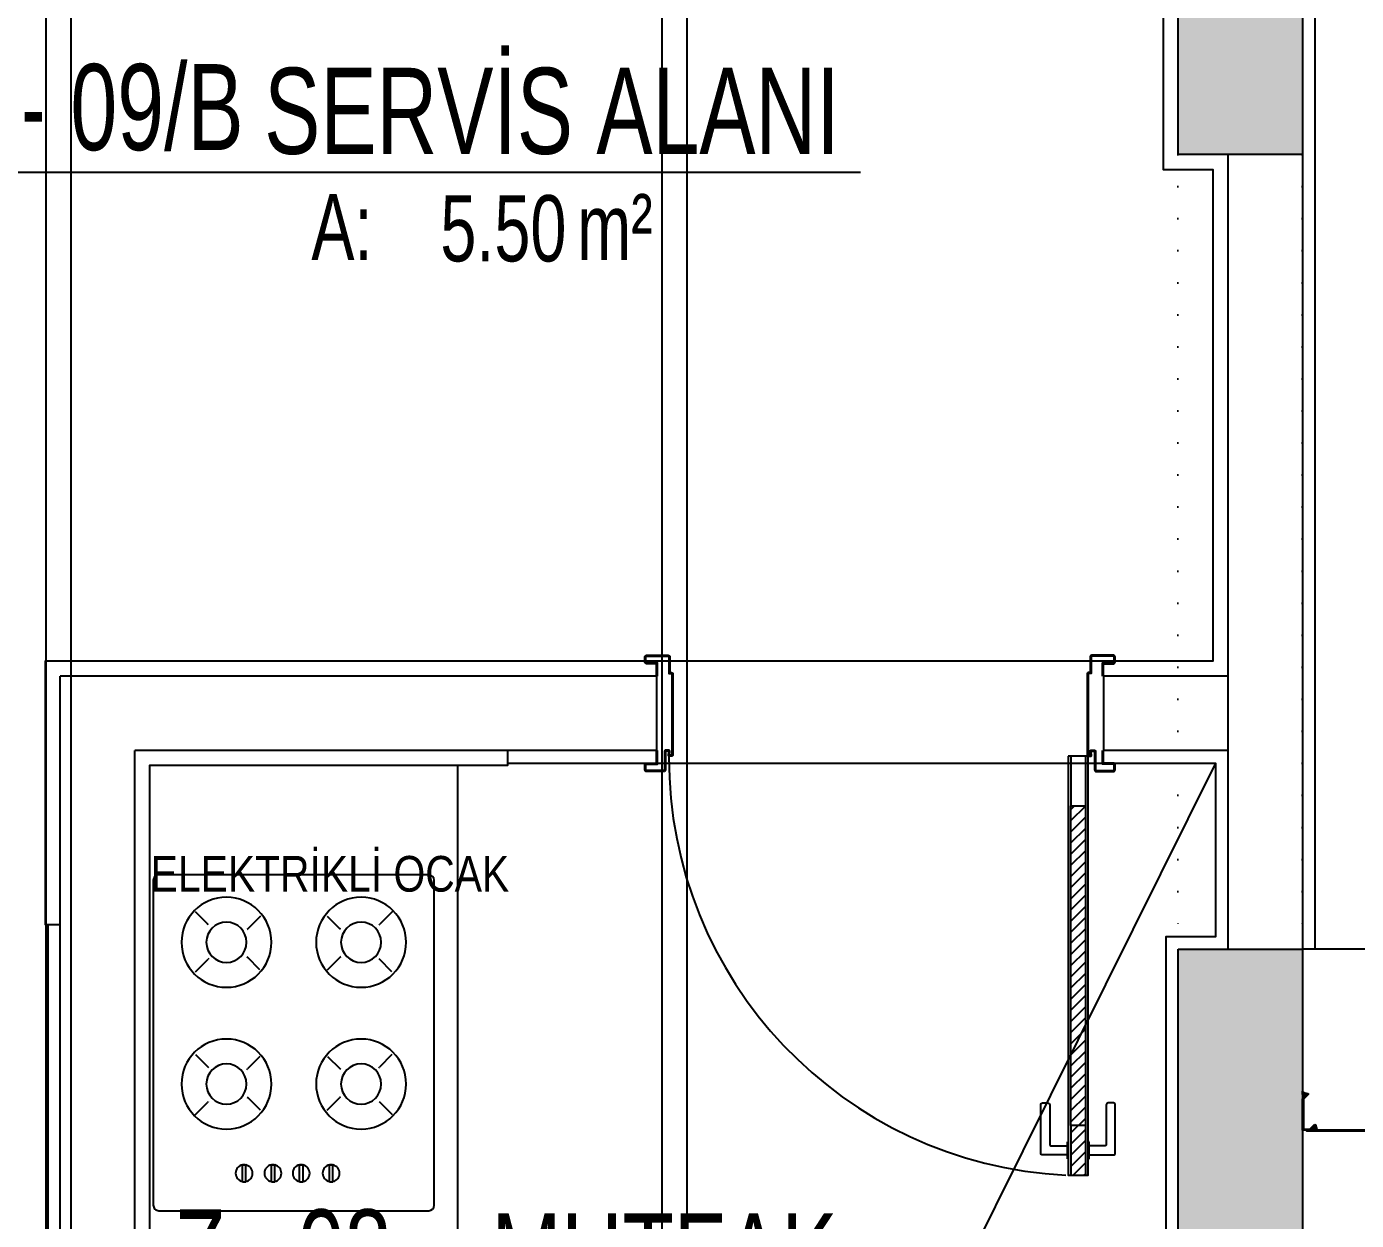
# Model space of a CAD drawing. Header units: inches. Extents: x 21 to 38546, y 13 to 15001.
# Drawn here: x 4385 to 4652.6, y 1297.5 to 1537.8 of the extents above; entities that cross this region are included whole.
import ezdxf
from ezdxf.enums import TextEntityAlignment as Align

# ---------------------------------------------------------------- set-up
doc = ezdxf.new("R2010")
doc.units = ezdxf.units.IN
doc.header["$MEASUREMENT"] = 0
doc.set_wipeout_variables(frame=1)
doc.linetypes.add('DOT', pattern=[6.35, 0, -6.35])
doc.layers.add('pex_boru_dönüş', color=5, linetype='Continuous')
doc.layers.add('pex_boru_gidiş', color=1, linetype='Continuous')
for name, color, linetype, lineweight in [('Z_MİM_-KM-AREA-IDEN', 8, 'Continuous', 25), ('Z_MİM_-KM-BEAM-RAY', 8, 'DOT', 25), ('Z_MİM_-KM-CERAMIC-09', 8, 'Continuous', 25), ('Z_MİM_-KM-DOOR', 8, 'Continuous', 25), ('Z_MİM_-KM-DOOR-1', 8, 'Continuous', 25), ('Z_MİM_-KM-DOOR-FRAM', 8, 'Continuous', 25), ('Z_MİM_-KM-ELECTRIC', 8, 'Continuous', 25), ('Z_MİM_-KM-Gor-15', 8, 'Continuous', 25), ('Z_MİM_-KM-PATTERN-00', 8, 'Continuous', 25), ('Z_MİM_-KM-PATTERN-STRC', 8, 'Continuous', 25), ('Z_MİM_-KM-Silik tarama', 8, 'Continuous', 25), ('Z_MİM_-KM-STRC-CONCRETE', 8, 'Continuous', 25), ('Z_MİM_-KM-TEXT-DETAIL', 8, 'Continuous', 25), ('Z_MİM_-KM-VITRF', 8, 'Continuous', 25), ('Z_MİM_-KM-WALL', 8, 'Continuous', 25), ('Z_MİM_-KM-WALL-PL', 8, 'Continuous', 25), ('Z_MİM_-KM-WALL-PLASTER', 8, 'Continuous', 25), ('Z_MİM_00', 8, 'Continuous', 25), ('Z_MİM_MYM_butil mastik', 8, 'Continuous', 25), ('Z_MİM_MYM_galvaniz levha', 8, 'Continuous', 25)]:
    doc.layers.add(name, color=color, linetype=linetype, lineweight=lineweight)
doc.styles.add('-KM-OLCU', font='ARIALN.TTF')
doc.styles.add('Arial_4', font='arial.ttf', dxfattribs={"height": 10})
doc.styles.add('MAH', font='arial.ttf', dxfattribs={"width": 0.8, "height": 17.5})

# ---------------------------------------------------------------- blocks, each defined once
blk = doc.blocks.new('-KM_Kolon_ZK')
at = {"layer": 'Z_MİM_-KM-PATTERN-STRC'}
for points in [[(1285, 680), (1310, 680), (1310, 530), (1285, 530)], [(1285, 370), (1310, 370), (1310, 0), (1285, 0)]]:
    blk.add_hatch(color=256, dxfattribs=at).paths.add_polyline_path(points, flags=0)
at = {"layer": 'Z_MİM_-KM-STRC-CONCRETE'}
for points in [[(1285, 680), (1310, 680), (1310, 530), (1285, 530)], [(1285, 370), (1310, 370), (1310, 0), (1285, 0)]]:
    blk.add_lwpolyline(points, close=True, dxfattribs=at)
blk = doc.blocks.new('*U90')
at = {"layer": 'Z_MİM_MYM_butil mastik'}
h = blk.add_hatch(dxfattribs=at)
h.set_pattern_fill('DOTS', color=256, scale=0.4, angle=180, style=0)
h.set_pattern_definition([(180, (-119708.88504, -7601.3515), (-0.3175, -0.635), [0, -0.635])])
edge = h.paths.add_edge_path()
edge.add_arc((-11.2, 44.6), 17.5, 270.9769, 309.9193)
edge.add_line((0, 31.2), (0, 24.8))
edge.add_arc((-0.6, 24.6), 0.652, 19.0453, 91.4713)
edge.add_arc((-0.4, 15.5), 9.76, 91.4713, 126.6192)
edge.add_arc((-5.8, 22.8), 0.652, 126.6192, 199.0453)
edge.add_line((-6.4, 22.6), (-10.9, 27.1))
h = blk.add_hatch(dxfattribs=at)
h.set_pattern_fill('DOTS', color=256, scale=0.4, angle=180, style=0)
h.set_pattern_definition([(180, (-119649.0471, -7567.4591), (-0.3175, -0.635), [0, -0.635])])
edge = h.paths.add_edge_path()
edge.add_arc((-91.2, 12.2), 17.5, 316.1456, 355.0881)
edge.add_line((-73.8, 10.7), (-69.3, 6.2))
edge.add_arc((-69.5, 5.6), 0.652, 64.214, 136.6401)
edge.add_arc((-62.9, -0.7), 9.76, 136.6401, 171.788)
edge.add_arc((-71.9, 0.6), 0.652, 171.788, 244.214)
edge.add_line((-72.2, 0.1), (-78.6, 0.1))
h = blk.add_hatch(dxfattribs=at)
h.set_pattern_fill('ANSI37', color=256, scale=0.4, angle=180, style=0)
h.set_pattern_definition([(225, (-119649.0471, -7567.4591), (0.898025612, -0.898025612), []), (315, (-119649.0471, -7567.4591), (0.898025612, 0.898025612), [])])
edge = h.paths.add_edge_path()
edge.add_arc((-63.9, 0.6), 0.61, 301.4968, 331.2916)
edge.add_arc((-63.4, 0.3), 0.0316, 331.2916, 405.1698)
edge.add_line((-63.4, 0.3), (-69.3, 6.2))
edge.add_arc((-69.5, 5.6), 0.652, 64.214, 136.6401)
edge.add_arc((-62.9, -0.7), 9.76, 136.6401, 171.788)
edge.add_arc((-71.9, 0.6), 0.652, 171.788, 244.214)
edge.add_line((-72.2, 0.1), (-63.6, 0.1))
edge.add_arc((-63.6, 0.1), 0.0316, 270, 301.4968)
h = blk.add_hatch(dxfattribs=at)
h.set_pattern_fill('ANSI37', color=256, scale=0.4, angle=180, style=0)
h.set_pattern_definition([(225, (-119708.885, -7601.3515), (0.898025612, -0.898025612), []), (315, (-119708.885, -7601.3515), (0.898025612, 0.898025612), [])])
edge = h.paths.add_edge_path()
edge.add_arc((-0.2, 17.1), 0.61, 256.328, 286.1228)
edge.add_arc((0, 16.5), 0.0316, 286.1228, 360.0011)
edge.add_line((0, 16.5), (0, 24.8))
edge.add_arc((-0.6, 24.6), 0.652, 19.0453, 91.4713)
edge.add_arc((-0.4, 15.5), 9.76, 91.4713, 126.6192)
edge.add_arc((-5.8, 22.8), 0.652, 126.6192, 199.0453)
edge.add_line((-6.4, 22.6), (-0.4, 16.5))
edge.add_arc((-0.3, 16.5), 0.0316, 224.8312, 256.328)
at = {"layer": 'Z_MİM_MYM_butil mastik', "linetype": 'ByBlock'}
for points in [[(-10.9, 27.1, 0.171573), (0, 31.2), (0, 24.8, 0.326976), (-0.6, 25.3, 0.154575), (-6.2, 23.4, 0.326976), (-6.4, 22.6)], [(-78.6, 0.1, 0.171573), (-73.8, 10.7), (-69.3, 6.2, 0.326976), (-70, 6, 0.154575), (-72.6, 0.7, 0.326976), (-72.2, 0.1)], [(-63.6, 0.1, 0.130742), (-63.4, 0.3, 0.334005), (-63.4, 0.3), (-69.3, 6.2, 0.326976), (-70, 6, 0.154575), (-72.6, 0.7, 0.326976), (-72.2, 0.1), (-63.6, 0.1, 0.138302)], [(-0.3, 16.5, 0.130742), (0, 16.5, 0.334005), (0, 16.5), (0, 24.8, 0.326976), (-0.6, 25.3, 0.154575), (-6.2, 23.4, 0.326976), (-6.4, 22.6), (-0.4, 16.5, 0.138302)]]:
    blk.add_lwpolyline(points, format="xyb", close=True, dxfattribs=at)
at = {"layer": 'Z_MİM_MYM_galvaniz levha'}
blk.add_lwpolyline([(-12, 25.4, -0.414214), (-12, 25.4), (-10.6, 26.8, -0.414214), (-10.6, 26.8), (0, 16.1), (0, 0), (-63.2, 0, 0.667116), (-63.2, 0), (-73.8, 10.7, -0.414214), (-73.8, 10.7), (-72.3, 12.1), (-62.3, 2), (-2, 2), (-2, 15.3), (-12, 25.4)], format="xyb", dxfattribs=at)
blk = doc.blocks.new('köşe')
at = {"layer": 'Z_MİM_MYM_galvaniz levha'}
blk.add_lwpolyline([(-166.4, -0.2), (-166.4, -1.2), (-22, -1.2), (-22, -19.8), (-32.3, -30.2), (-31.6, -30.9, 0.414214), (-31.6, -30.9), (-21, -20.2), (-21, -0.2)], format="xyb", close=True, dxfattribs=at)
at = {"rotation": 270}
blk.add_blockref('*U90', (-174.6, -0.2), dxfattribs=at)
blk = doc.blocks.new('-KM- AL-2 EĞİMLİ CEPHE')
at = {"layer": 'Z_MİM_-KM-Gor-15'}
blk.add_line((-491.22, -0.21, 0), (-727.56, -0.21, 0), dxfattribs=at)
at = {"xscale": 0.1, "yscale": 0.1, "zscale": 0.1}
blk.add_blockref('köşe', (-710.1, -36.62), dxfattribs=at)
blk = doc.blocks.new('*U169')
for p, q in [((65.63, 0.02), (0.22, 0.02)), ((-0.89, -1.09), (-0.89, -55.41)), ((66.74, -55.41), (66.74, -1.09)), ((6.53, -8.38), (9.07, -10.91)), ((18.65, -8.5), (16.11, -11.03)), ((35.3, -8.5), (37.83, -11.03)), ((47.41, -8.38), (44.87, -10.91)), ((9.19, -11.04), (9.07, -10.91)), ((15.99, -11.16), (16.11, -11.03)), ((37.96, -11.16), (37.83, -11.03)), ((44.75, -11.04), (44.87, -10.91)), ((7.43, -21.53), (9.97, -18.99)), ((10.09, -18.87), (9.97, -18.99)), ((15.61, -18.78), (15.73, -18.9)), ((18.27, -21.44), (15.73, -18.9)), ((35.67, -21.44), (38.21, -18.9)), ((38.33, -18.78), (38.21, -18.9)), ((43.85, -18.87), (43.97, -18.99)), ((46.51, -21.53), (43.97, -18.99)), ((57.5, -21.05), (57.5, -20.37)), ((60.92, -21.05), (60.92, -20.37)), ((57.5, -27.07), (57.5, -26.39)), ((60.92, -27.07), (60.92, -26.39)), ((57.5, -32.76), (57.5, -32.07)), ((60.92, -32.76), (60.92, -32.07)), ((7.43, -34.97), (9.97, -37.5)), ((18.27, -35.05), (15.73, -37.59)), ((35.67, -35.05), (38.21, -37.59)), ((46.51, -34.97), (43.97, -37.5)), ((10.09, -37.63), (9.97, -37.5)), ((15.61, -37.71), (15.73, -37.59)), ((38.33, -37.71), (38.21, -37.59)), ((43.85, -37.63), (43.97, -37.5)), ((57.5, -38.57), (57.5, -37.89)), ((60.92, -38.57), (60.92, -37.89)), ((9.19, -45.46), (9.07, -45.58)), ((15.99, -45.34), (16.11, -45.46)), ((18.65, -48), (16.11, -45.46)), ((35.3, -48), (37.83, -45.46)), ((37.96, -45.34), (37.83, -45.46)), ((44.75, -45.46), (44.87, -45.58)), ((6.53, -48.12), (9.07, -45.58)), ((47.41, -48.12), (44.87, -45.58)), ((0.22, -56.52), (65.63, -56.52))]:
    blk.add_line(p, q)
for points in [[(60.92, -20.37), (58.07, -20.37), (57.5, -20.37)], [(57.51, -21.05), (57.5, -21.05)], [(60.92, -21.05), (58.07, -21.05), (57.51, -21.05)], [(60.92, -26.39), (58.07, -26.39), (57.5, -26.39)], [(57.51, -27.07), (57.5, -27.07)], [(60.92, -27.07), (58.07, -27.07), (57.51, -27.07)], [(60.92, -32.07), (58.07, -32.07), (57.5, -32.07)], [(57.51, -32.76), (57.5, -32.76)], [(60.92, -32.76), (58.07, -32.76), (57.51, -32.76)], [(60.92, -37.89), (58.07, -37.89), (57.5, -37.89)], [(57.51, -38.57), (57.5, -38.57)], [(60.92, -38.57), (58.07, -38.57), (57.51, -38.57)]]:
    blk.add_lwpolyline(points)
for centre, radius, start, end in [((0.22, -1.09), 1.11, 90, 180), ((65.63, -1.09), 1.11, 0, 90), ((12.71, -14.7), 9.06, 180.0006, 180), ((41.24, -14.7), 9.06, 0, 359.9994), ((59.19, -20.74), 1.71, 171.4126, 180), ((59.19, -20.74), 1.71, 180, 188.5874), ((59.19, -26.76), 1.71, 171.4126, 180), ((59.19, -26.76), 1.71, 180, 188.5874), ((12.71, -41.8), 9.06, 180, 179.9994), ((41.24, -41.8), 9.06, 0.0006, 0), ((59.19, -32.44), 1.71, 171.4126, 180), ((59.19, -32.44), 1.71, 180, 188.5874), ((59.19, -38.26), 1.71, 171.4126, 180), ((59.19, -38.26), 1.71, 180, 188.5874), ((0.22, -55.41), 1.11, 180, 270), ((65.63, -55.41), 1.11, 270, 0)]:
    blk.add_arc(centre, radius, start, end)
at = {"layer": 'Z_MİM_-KM-Silik tarama'}
for centre, radius, start, end in [((12.71, -14.7), 4.05, 180.0006, 180), ((41.24, -14.7), 4.05, 0, 359.9994), ((59.19, -20.74), 1.71, 190.5439, 349.4443), ((59.19, -20.74), 1.71, 12.5956, 167.3748), ((59.19, -26.76), 1.71, 12.5956, 167.3748), ((59.19, -26.76), 1.71, 190.5439, 349.4443), ((59.19, -32.44), 1.71, 12.5956, 167.3748), ((59.19, -32.44), 1.71, 190.5439, 349.4443), ((59.19, -38.26), 1.71, 12.5956, 167.3748), ((12.71, -41.8), 4.05, 180, 179.9994), ((41.24, -41.8), 4.05, 0.0006, 0), ((59.19, -38.26), 1.71, 190.5439, 349.4443)]:
    blk.add_arc(centre, radius, start, end, dxfattribs=at)
blk = doc.blocks.new('*U175')
at = {"layer": 'Z_MİM_-KM-PATTERN-00'}
h = blk.add_hatch(dxfattribs=at)
h.set_pattern_fill('ANSI31', color=256, scale=0.5, angle=180, style=0)
h.set_pattern_definition([(45, (0, 0), (-1.122532, 1.122532), [])])
h.paths.add_polyline_path([(-93.4, 11.1), (-93.4, 85.48), (-96.4, 85.48), (-96.4, 11.1)])
at = {"layer": 'Z_MİM_-KM-DOOR-1'}
for p, q in [((-96.9, 82.21), (-97.08, 82.21)), ((-97.08, 82.21), (-97.08, 78.75)), ((-92.9, 82.21), (-92.72, 82.21)), ((-92.72, 82.21), (-92.72, 78.75)), ((-97.08, 78.75), (-96.9, 78.75)), ((-92.72, 78.75), (-92.9, 78.75)), ((-96.4, 75.48), (-96.4, 11.1)), ((-93.4, 75.48), (-93.4, 11.1))]:
    blk.add_line(p, q, dxfattribs=at)
blk.add_lwpolyline([(-96.4, 85.48), (-96.4, 75.48), (-93.4, 75.48), (-93.4, 85.48)], close=True, dxfattribs=at)
for points in [[(-97.08, 81.39), (-102, 81.39, 0.414214), (-102.36, 81.03), (-102.36, 71.29, 0.414214), (-102, 70.92), (-100.91, 70.92, 0.414214), (-100.54, 71.29), (-100.54, 79.21, -0.414214), (-100.18, 79.57), (-97.08, 79.57)], [(-92.72, 81.39), (-87.71, 81.39, -0.414214), (-87.35, 81.03), (-87.35, 71.29, -0.414214), (-87.71, 70.92), (-88.8, 70.92, -0.414214), (-89.17, 71.29), (-89.17, 79.21, 0.414214), (-89.53, 79.57), (-92.72, 79.57)]]:
    blk.add_lwpolyline(points, format="xyb", dxfattribs=at)
blk.add_wipeout([(-10, 3.5), (-10, -18.5), (-99.8, -18.7), (-99.8, 3.7)])
for points in [[(-92.9, 1.1), (-92.9, 85.48), (-96.9, 85.48), (-96.9, 1.1)], [(-96.4, 11.1), (-96.4, 1.1), (-93.4, 1.1), (-93.4, 11.1)]]:
    blk.add_lwpolyline(points, close=True, dxfattribs=at)
for points in [[(-100, -15), (-100, -17.5), (-102, -17.5, 0.414214), (-102.3, -17.8), (-102.3, -18.9, 0.414214), (-102, -19.2), (-97.6, -19.2, 0.414214), (-97.3, -18.9), (-97.3, -15.7), (-96.95, -15.7, 0.414214), (-96.7, -15.45), (-96.7, 0.9, 0.414214), (-96.9, 1.1), (-97.48, 1.1, 0.458526), (-97.58, 0.99), (-97.47, 0.21, -0.458526), (-97.57, 0.1), (-98.1, 0.1, -0.414214), (-98.2, 0.2), (-98.2, 3.9, 0.414214), (-98.5, 4.2), (-102, 4.2, 0.414214), (-102.3, 3.9), (-102.3, 2.8, 0.414214), (-102, 2.5), (-101.2, 2.5), (-100, 2.5), (-100, 0), (-100, 0)], [(-99.8, -15), (-99.8, -17.7), (-102, -17.7, 0.414214), (-102.1, -17.8), (-102.1, -18.9, 0.414214), (-102, -19), (-97.6, -19, 0.414214), (-97.5, -18.9), (-97.5, -15.5), (-96.95, -15.5, 0.414214), (-96.9, -15.45), (-96.9, 0.9), (-97.37, 0.9), (-97.27, 0.24, -0.458526), (-97.57, -0.1), (-98.1, -0.1, -0.414214), (-98.4, 0.2), (-98.4, 3.9, 0.414214), (-98.5, 4), (-102, 4, 0.414214), (-102.1, 3.9), (-102.1, 2.8, 0.414214), (-102, 2.7), (-101.2, 2.7), (-99.8, 2.7), (-99.8, 0)], [(-10, -15), (-10, -17.5), (-8, -17.5, -0.414214), (-7.7, -17.8), (-7.7, -18.9, -0.414214), (-8, -19.2), (-12.4, -19.2, -0.414214), (-12.7, -18.9), (-12.7, -15.7), (-13.05, -15.7, -0.414214), (-13.3, -15.45), (-13.3, 0.9, -0.414214), (-13.1, 1.1), (-12.52, 1.1, -0.458526), (-12.42, 0.99), (-12.53, 0.21, 0.458526), (-12.43, 0.1), (-11.9, 0.1, 0.414214), (-11.8, 0.2), (-11.8, 3.9, -0.414214), (-11.5, 4.2), (-8, 4.2, -0.414214), (-7.7, 3.9), (-7.7, 2.8, -0.414214), (-8, 2.5), (-8.8, 2.5), (-10, 2.5), (-10, 0), (-10, 0)], [(-10.2, -15), (-10.2, -17.7), (-8, -17.7, -0.414214), (-7.9, -17.8), (-7.9, -18.9, -0.414214), (-8, -19), (-12.4, -19, -0.414214), (-12.5, -18.9), (-12.5, -15.5), (-13.05, -15.5, -0.414214), (-13.1, -15.45), (-13.1, 0.9), (-12.63, 0.9), (-12.73, 0.24, 0.458526), (-12.43, -0.1), (-11.9, -0.1, 0.414214), (-11.6, 0.2), (-11.6, 3.9, -0.414214), (-11.5, 4), (-8, 4, -0.414214), (-7.9, 3.9), (-7.9, 2.8, -0.414214), (-8, 2.7), (-8.8, 2.7), (-10.2, 2.7), (-10.2, 0)]]:
    blk.add_lwpolyline(points, format="xyb", dxfattribs=at)
at = {"layer": 'Z_MİM_-KM-DOOR-FRAM', "ltscale": 0.2}
blk.add_arc((-96.64, 1.46), 84.12, 359.8658, 87.1161, dxfattribs=at)
at = {"layer": 'Z_MİM_-KM-WALL'}
for p, q in [((-100, -15), (-100, 0)), ((-10, -15), (-10, 0))]:
    blk.add_line(p, q, dxfattribs=at)
blk = doc.blocks.new('-KM_Kiriş İzi_ZK')
at = {"layer": 'Z_MİM_-KM-BEAM-RAY'}
for p, q in [((1285, 530), (1285, 370)), ((1310, 530), (1310, 370))]:
    blk.add_line(p, q, dxfattribs=at)
blk = doc.blocks.new('*U121')
blk.add_line((0, 0), (192.45, 0))
at = {"color": 7, "style": 'MAH', "width": 0.6}
blk.add_text('-', height=17.07, dxfattribs=at).set_placement((25.99, 13.11), align=Align.MIDDLE_CENTER)
at = {"color": 7, "style": 'Arial_4', "width": 0.7}
for s, p in [('A:', (81.91, -17.69)), ('m² ', (135.42, -17.69))]:
    blk.add_text(s, height=13.333, dxfattribs=at).set_placement(p)
for tag, p in [('K', (8.57, 13.11)), ('00', (33.43, 13.11)), ('MAHALADI', (72.42, 12.35))]:
    blk.add_attdef(tag, text='', height=17.33, dxfattribs=at).set_placement(p, align=Align.MIDDLE_LEFT)
blk.add_attdef('27.00', text='', height=13.33, dxfattribs=at).set_placement((133.25, -11.29), align=Align.MIDDLE_RIGHT)

msp = doc.modelspace()

# ---------------------------------------------------------------- linework, layer by layer
at = {"layer": 'Z_MİM_-KM-CERAMIC-09'}
msp.add_lwpolyline([(4481.76, 1392.08), (4481.76, 1389.08), (4409.76, 1389.08), (4409.76, 1082.08), (4406.76, 1082.08)], dxfattribs=at)
at = {"layer": 'Z_MİM_-KM-VITRF', "ltscale": 0.5}
msp.add_lwpolyline([(4471.76, 1389.08), (4471.76, 1082.08), (4409.76, 1082.08)], dxfattribs=at)
at = {"layer": 'Z_MİM_-KM-WALL'}
for p, q in [((4391.76, 1002.08), (4391.76, 1407.08)), ((4406.76, 1002.08), (4406.76, 1392.08))]:
    msp.add_line(p, q, dxfattribs=at)
at = {"layer": 'Z_MİM_-KM-WALL-PL'}
for p, q in [((4626.76, 1512.08), (4626.76, 1352.08)), ((4641.76, 1512.08), (4641.76, 1352.08)), ((4626.76, 1407.08), (4391.76, 1407.08)), ((4626.76, 1392.08), (4406.76, 1392.08))]:
    msp.add_line(p, q, dxfattribs=at)
at = {"layer": 'Z_MİM_-KM-WALL-PLASTER'}
msp.add_lwpolyline([(4389.26, 1357.08), (4389.26, 1004.58), (3999.26, 1004.58), (3999.26, 1029.58), (3894.26, 1029.58), (3894.26, 1004.58), (3729.26, 1004.58), (3729.26, 1644.58), (3844.26, 1644.58), (3844.26, 1634.58), (3999.26, 1634.58), (3999.26, 1644.58), (4391.76, 1644.58)], dxfattribs=at)

# ---------------------------------------------------------------- block references
at = {"layer": 'Z_MİM_-KM-AREA-IDEN'}
for p, values in [((4360.4, 1508.52), {'27.00': '5.50', '00': '09/B', 'K': 'Z', 'MAHALADI': 'SERVİS ALANI'}), ((4406.14, 1277.94), {'27.00': '8.23', '00': '08', 'K': 'Z', 'MAHALADI': 'MUTFAK'})]:
    msp.add_blockref('*U121', p, dxfattribs=at).add_auto_attribs(values)
at = {"layer": 'Z_MİM_-KM-ELECTRIC', "rotation": 270}
msp.add_blockref('*U169', (4467.03, 1366.2), dxfattribs=at)
at = {"layer": 'Z_MİM_-KM-STRC-CONCRETE'}
msp.add_blockref('-KM_Kolon_ZK', (3331.76, 982.08), dxfattribs=at)
at = {"layer": 'Z_MİM_00'}
msp.add_blockref('-KM- AL-2 EĞİMLİ CEPHE', (5369.32, 1352.3), dxfattribs=at)

# ---------------------------------------------------------------- texts
at = {"layer": 'Z_MİM_-KM-TEXT-DETAIL', "color": 7, "insert": (4409.98, 1370.87), "char_height": 7.1737, "attachment_point": 1, "style": '-KM-OLCU'}
msp.add_mtext_dynamic_manual_height_columns('ELEKTRİKLİ OCAK', width=163.2199, gutter_width=12.5, heights=[0], dxfattribs=at)

# ---------------------------------------------------------------- next in the draw order: block references
at = {"layer": 'Z_MİM_-KM-DOOR', "ltscale": 1.5, "rotation": 180}
msp.add_blockref('*U175', (4501.76, 1392.08), dxfattribs=at)

# ---------------------------------------------------------------- next in the draw order: linework, layer by layer
at = {"layer": 'pex_boru_dönüş'}
for points in [[(4545.78, 1876.33), (4545.78, 1808.23), (4388.88, 1808.23), (4388.88, 1014.26), (4371.99, 1014.26), (4371.99, 1520.78)], [(4555.78, 1876.33), (4555.78, 1798.23), (4512.88, 1798.23), (4512.88, 1014.26), (4426.53, 1014.26), (4426.53, 1240.78)]]:
    msp.add_lwpolyline(points, dxfattribs=at)
at = {"layer": 'pex_boru_gidiş'}
for points in [[(4550.78, 1869.33), (4550.78, 1803.23), (4393.88, 1803.23), (4393.88, 1014.26), (4371.99, 1014.26), (4371.99, 1525.78)], [(4560.78, 1869.33), (4560.78, 1793.23), (4517.88, 1793.23), (4517.88, 1014.26), (4426.53, 1014.26), (4426.53, 1235.78)]]:
    msp.add_lwpolyline(points, dxfattribs=at)
at = {"layer": 'Z_MİM_-KM-CERAMIC-09'}
msp.add_lwpolyline([(4391.76, 1647.08), (4391.76, 1644.08), (4613.76, 1644.08), (4613.76, 1509.08), (4623.76, 1509.08), (4623.76, 1410.08), (4388.76, 1410.08), (4388.76, 1357.08), (4391.76, 1357.08)], dxfattribs=at)
at = {"layer": 'Z_MİM_-KM-PATTERN-00'}
msp.add_lwpolyline([(4624.26, 1389.58), (4485.79, 1110.86)], dxfattribs=at)
at = {"layer": 'Z_MİM_-KM-WALL-PLASTER'}
for points in [[(3041.76, 1664.58), (4644.26, 1664.58), (4644.26, 1352.08)], [(4481.76, 1389.58), (4624.26, 1389.58), (4624.26, 1354.58), (4614.26, 1354.58), (4614.26, 1004.58), (4409.26, 1004.58), (4409.26, 1082.08)]]:
    msp.add_lwpolyline(points, dxfattribs=at)

# ---------------------------------------------------------------- next in the draw order: block references
at = {"layer": 'Z_MİM_-KM-BEAM-RAY'}
msp.add_blockref('-KM_Kiriş İzi_ZK', (3331.71, 982.08), dxfattribs=at)

doc.saveas('drawing.dxf')
